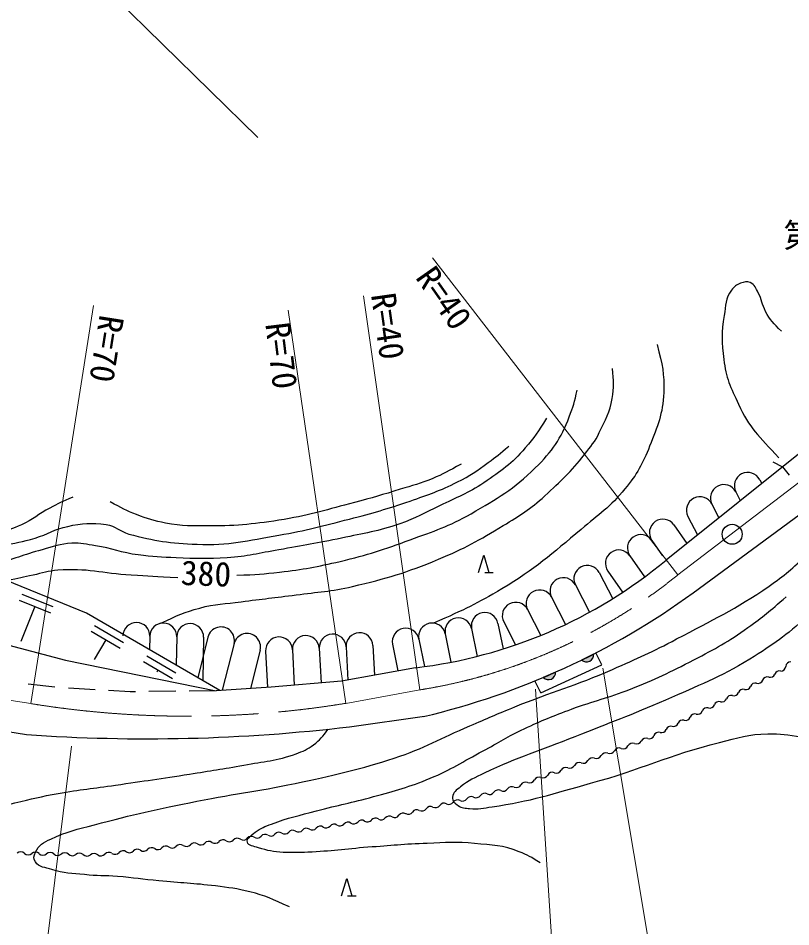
# Model space of a CAD drawing. Units: millimetres, scale not verified. Extents: x 40000 to 680000, y 20000 to 380000.
# Drawn here: x 322120 to 379626, y 248730 to 316391 of the extents above; entities that cross this region are included whole.
import ezdxf
from ezdxf.enums import TextEntityAlignment as Align

# ---------------------------------------------------------------- set-up
doc = ezdxf.new("R2010")
doc.units = ezdxf.units.MM
doc.header["$LTSCALE"] = 1000
doc.linetypes.add('CHAIN', pattern=[18.5, 12, -1.5, 3.5, -1.5])
for name, color, linetype, lineweight in [('M-BGD', 7, 'Continuous', 25), ('M-BGD-HTXT', 7, 'Continuous', 13), ('M-BMK', 2, 'CHAIN', 13), ('M-BMK-SRVR', 3, 'Continuous', 25), ('M-STR-HTXT', 7, 'Continuous', 13)]:
    doc.layers.add(name, color=color, linetype=linetype, lineweight=lineweight)
doc.styles.add('@ＭＳ ゴシック', font='')
doc.styles.add('ＭＳ ゴシック', font='')
doc.styles.get('@ＭＳ ゴシック').set_extended_font_data('@MS Gothic')
doc.styles.get('ＭＳ ゴシック').set_extended_font_data('MS Gothic')

msp = doc.modelspace()

# ---------------------------------------------------------------- hatches: boundary and pattern name
at = {"layer": 'M-BGD'}
for points in [[(364055, 268598, 0.7), (364950, 269045)], [(361204, 267300, 0.7), (362122, 267698)]]:
    msp.add_hatch(color=256, dxfattribs=at).paths.add_polyline_path(points)

# ---------------------------------------------------------------- linework, layer by layer
for p, q in [((328567, 318671), (339952, 307496)), ((382110, 285474), (370348, 276039)), ((378292, 283351), (379019, 282995)), ((379019, 282995), (379506, 282360)), ((372363, 273600), (384463, 282524)), ((377313, 282025), (377457, 281742)), ((375532, 281115), (375864, 280464)), ((373751, 280205), (374271, 279186)), ((327214, 272097), (310048, 279028)), ((371970, 279295), (372678, 277908)), ((370924, 278653), (371888, 277274)), ((369285, 277508), (370086, 276360)), ((356393, 275124), (356777, 276404)), ((356777, 276404), (357161, 275124)), ((367645, 276363), (368748, 274783)), ((356841, 275124), (357481, 275124)), ((365370, 275103), (366368, 273165)), ((366005, 275217), (367108, 273638)), ((363592, 274186), (364639, 272155)), ((322385, 273507), (324703, 272571)), ((307582, 273347), (325635, 268598)), ((322197, 273044), (324515, 272108)), ((361814, 273270), (362858, 271245)), ((323356, 272576), (322310, 269985)), ((337117, 266330), (327214, 272097)), ((360037, 272354), (361026, 270435)), ((357831, 271327), (358210, 269419)), ((358259, 271437), (359141, 269725)), ((327557, 270739), (329718, 269481)), ((327809, 271171), (329969, 269913)), ((355869, 270937), (356280, 268871)), ((328638, 270110), (327783, 268643)), ((331918, 270369), (331899, 269368)), ((333918, 270331), (333878, 268216)), ((336246, 270308), (335482, 267282)), ((335917, 270294), (335857, 267064)), ((351946, 270157), (352353, 268107)), ((353907, 270547), (354327, 268434)), ((338186, 269818), (337308, 266342)), ((340125, 269329), (339405, 266479)), ((342534, 269367), (342673, 266725)), ((344531, 269472), (344667, 266893)), ((346529, 269577), (346659, 267108)), ((348526, 269682), (348642, 267468)), ((349984, 269767), (350378, 267784)), ((331698, 268907), (333858, 267649)), ((340537, 269262), (340679, 266557)), ((365568, 268239), (365118, 269133)), ((325635, 268598), (336845, 266312)), ((331446, 268475), (333606, 267217)), ((351698, 268024), (346183, 267021)), ((361024, 266145), (365568, 268239)), ((332526, 267846), (332438, 267694)), ((324856, 266568), (322869, 266793)), ((346183, 267021), (340959, 266581)), ((361024, 266145), (360574, 267039)), ((327850, 266385), (325854, 266504)), ((330459, 266230), (328849, 266326)), ((330846, 266235), (330459, 266230)), ((333845, 266274), (331846, 266248)), ((336845, 266312), (334845, 266286)), ((340959, 266581), (336845, 266312)), ((311593, 264807), (322727, 263047)), ((346787, 263628), (352367, 264405)), ((346192, 251043), (346576, 252323)), ((346576, 252323), (346960, 251043)), ((346640, 251043), (347280, 251043))]:
    msp.add_line(p, q, dxfattribs=at)
for points in [[(364055, 268598, 0.7), (364950, 269045)], [(361204, 267300, 0.7), (362122, 267698)]]:
    msp.add_lwpolyline(points, format="xyb", close=True, dxfattribs=at)
for centre, radius, start, end in [((376422, 281570), 1000, 27.05755, 207.05755), ((374641, 280660), 1000, 27.05755, 207.05755), ((372860, 279750), 1000, 27.05755, 207.05755), ((370104, 278081), 1000, 34.93543, 214.93543), ((368465, 276935), 1000, 34.93543, 214.93543), ((366825, 275790), 1000, 34.93543, 214.93543), ((347510, 303474), 35697, 276.73713, 309.77598), ((364481, 274645), 1000, 27.27237, 207.27237), ((362703, 273728), 1000, 27.27237, 207.27237), ((339446, 318873), 55975, 283.25438, 306.02087), ((360925, 272812), 1000, 27.27237, 207.27237), ((359148, 271895), 1000, 27.27237, 207.27237), ((356850, 271132), 1000, 11.24548, 191.24548), ((330918, 270388), 1000, 358.91908, 178.91908), ((332918, 270350), 1000, 358.91908, 178.91908), ((352927, 270352), 1000, 11.24548, 191.24548), ((354888, 270742), 1000, 11.24548, 191.24548), ((334918, 270312), 1000, 358.91908, 178.91908), ((337216, 270063), 1000, 345.82766, 165.82766), ((350965, 269962), 1000, 11.24548, 191.24548), ((339155, 269574), 1000, 345.82766, 165.82766), ((341536, 269314), 1000, 3.01279, 183.01279), ((343533, 269419), 1000, 3.01279, 183.01279), ((345530, 269524), 1000, 3.01279, 183.01279), ((347527, 269629), 1000, 3.01279, 183.01279), ((378888, 268145), 366, 268.71613, 355.51795), ((379617, 268088), 366, 88.71613, 175.51795), ((377876, 266969), 367, 73.64562, 160.3354), ((378084, 267674), 367, 253.64562, 340.3354), ((378775, 267427), 367, 73.64562, 160.3354), ((376287, 266758), 367, 253.64562, 340.3354), ((376977, 266511), 367, 73.64562, 160.3354), ((377186, 267216), 367, 253.64562, 340.3354), ((375180, 265596), 367, 73.64562, 160.3354), ((375388, 266300), 367, 253.64562, 340.3354), ((376079, 266054), 367, 73.64562, 160.3354), ((373591, 265385), 367, 253.64562, 340.3354), ((374281, 265138), 367, 73.64562, 160.3354), ((374489, 265843), 367, 253.64562, 340.3354), ((372484, 264223), 367, 73.64562, 160.3354), ((372692, 264927), 367, 253.64562, 340.3354), ((373383, 264680), 367, 73.64562, 160.3354), ((370895, 264012), 367, 253.64562, 340.3354), ((371585, 263765), 367, 73.64562, 160.3354), ((371793, 264469), 367, 253.64562, 340.3354), ((331680, 390704), 127971, 265.98863, 276.78), ((369788, 262849), 367, 73.64562, 160.3354), ((369996, 263554), 367, 253.64562, 340.3354), ((370686, 263307), 367, 73.64562, 160.3354), ((368145, 262753), 399, 248.54239, 331.48061), ((368846, 262372), 399, 68.54239, 151.48061), ((369097, 263096), 367, 253.64562, 340.3354), ((366857, 261648), 399, 68.54239, 151.48061), ((367150, 262391), 399, 248.54239, 331.48061), ((367851, 262010), 399, 68.54239, 151.48061), ((364867, 260923), 399, 68.54239, 151.48061), ((365161, 261666), 399, 248.54239, 331.48061), ((365862, 261286), 399, 68.54239, 151.48061), ((366156, 262029), 399, 248.54239, 331.48061), ((362878, 260199), 399, 68.54239, 151.48061), ((363172, 260942), 399, 248.54239, 331.48061), ((363873, 260561), 399, 68.54239, 151.48061), ((364166, 261304), 399, 248.54239, 331.48061), ((360888, 259474), 399, 68.54239, 151.48061), ((361182, 260217), 399, 248.54239, 331.48061), ((361883, 259836), 399, 68.54239, 151.48061), ((362177, 260580), 399, 248.54239, 331.48061), ((358861, 258782), 386, 61.49182, 145.8508), ((359193, 259493), 399, 248.54239, 331.48061), ((359894, 259112), 399, 68.54239, 151.48061), ((360187, 259855), 399, 248.54239, 331.48061), ((356202, 258724), 386, 241.49182, 325.8508), ((356841, 258290), 386, 61.49182, 145.8508), ((357212, 258970), 386, 241.49182, 325.8508), ((357851, 258536), 386, 61.49182, 145.8508), ((358221, 259215), 386, 241.49182, 325.8508), ((353812, 257554), 386, 61.49182, 145.8508), ((354182, 258233), 386, 241.49182, 325.8508), ((354822, 257799), 386, 61.49182, 145.8508), ((355192, 258478), 386, 241.49182, 325.8508), ((355831, 258045), 386, 61.49182, 145.8508), ((350783, 256817), 386, 61.49182, 145.8508), ((351153, 257496), 386, 241.49182, 325.8508), ((351792, 257062), 386, 61.49182, 145.8508), ((352163, 257742), 386, 241.49182, 325.8508), ((352802, 257308), 386, 61.49182, 145.8508), ((353173, 257987), 386, 241.49182, 325.8508), ((346661, 256138), 386, 56.12849, 140.56743), ((347093, 256779), 386, 236.12849, 320.56743), ((347688, 256289), 386, 56.12849, 140.56743), ((348120, 256930), 386, 236.12849, 320.56743), ((348715, 256440), 386, 56.12849, 140.56743), ((349147, 257080), 386, 236.12849, 320.56743), ((349742, 256591), 386, 56.12849, 140.56743), ((350143, 257250), 386, 241.49182, 325.8508), ((341526, 255385), 386, 56.12849, 140.56743), ((341957, 256025), 386, 236.12849, 320.56743), ((342553, 255536), 386, 56.12849, 140.56743), ((342984, 256176), 386, 236.12849, 320.56743), ((343580, 255686), 386, 56.12849, 140.56743), ((344011, 256327), 386, 236.12849, 320.56743), ((344607, 255837), 386, 56.12849, 140.56743), ((345039, 256477), 386, 236.12849, 320.56743), ((345634, 255988), 386, 56.12849, 140.56743), ((346066, 256628), 386, 236.12849, 320.56743), ((336303, 254687), 406, 55.15499, 137.37997), ((337365, 254803), 406, 55.15499, 137.37997), ((337831, 255469), 406, 235.15499, 317.37997), ((338427, 254920), 406, 55.15499, 137.37997), ((338876, 255573), 386, 236.12849, 320.56743), ((339471, 255083), 386, 56.12849, 140.56743), ((339903, 255724), 386, 236.12849, 320.56743), ((340498, 255234), 386, 56.12849, 140.56743), ((340930, 255874), 386, 236.12849, 320.56743), ((330992, 254103), 406, 55.15499, 137.37997), ((331457, 254769), 406, 235.15499, 317.37997), ((332054, 254220), 406, 55.15499, 137.37997), ((332519, 254886), 406, 235.15499, 317.37997), ((333116, 254337), 406, 55.15499, 137.37997), ((333581, 255002), 406, 235.15499, 317.37997), ((334178, 254453), 406, 55.15499, 137.37997), ((334644, 255119), 406, 235.15499, 317.37997), ((335241, 254570), 406, 55.15499, 137.37997), ((335706, 255236), 406, 235.15499, 317.37997), ((336768, 255352), 406, 235.15499, 317.37997), ((322308, 253887), 420, 48.42296, 129.15645), ((322868, 254516), 420, 228.42296, 309.15645), ((323398, 253864), 420, 48.42296, 129.15645), ((323958, 254492), 420, 228.42296, 309.15645), ((324488, 253841), 420, 48.42296, 129.15645), ((325047, 254469), 420, 228.42296, 309.15645), ((325578, 253818), 420, 48.42296, 129.15645), ((326137, 254446), 420, 228.42296, 309.15645), ((326668, 253795), 420, 48.42296, 129.15645), ((327227, 254423), 420, 228.42296, 309.15645), ((327758, 253772), 420, 48.42296, 129.15645), ((328270, 254419), 406, 235.15499, 317.37997), ((328867, 253870), 406, 55.15499, 137.37997), ((329332, 254536), 406, 235.15499, 317.37997), ((329929, 253987), 406, 55.15499, 137.37997), ((330395, 254652), 406, 235.15499, 317.37997)]:
    msp.add_arc(centre, radius, start, end, dxfattribs=at)
for points, knots in [([(378922, 293079), (378339, 293685), (378098, 293906), (377749, 294553), (377471, 295067), (377481, 295431), (377203, 295945), (377022, 296279), (376945, 296545), (376602, 296709), (376352, 296828), (376156, 296745), (375893, 296654), (375577, 296545), (375417, 296399), (375211, 296136), (374738, 295533), (374798, 295007), (374665, 294253), (374442, 292993), (374491, 292249), (374638, 290978), (374794, 289618), (375150, 288888), (375729, 287649), (376554, 285883), (377227, 285281), (378731, 283664)], [0, 0, 0, 0, 1, 1, 1, 2, 2, 2, 3, 3, 3, 4, 4, 4, 5, 5, 5, 6, 6, 6, 7, 7, 7, 8, 8, 8, 9, 9, 9, 9]), ([(369672, 292081), (370075, 290570), (370215, 289923), (370164, 288520), (370105, 286910), (369711, 286028), (369120, 284529), (368592, 283189), (368194, 282447), (367278, 281336), (366177, 280000), (365352, 279437), (364023, 278327), (361815, 276482), (360602, 275377), (358129, 273906), (356215, 272768), (355451, 272393), (353035, 271346)], [0, 0, 0, 0, 1, 1, 1, 2, 2, 2, 3, 3, 3, 4, 4, 4, 5, 5, 5, 6, 6, 6, 6]), ([(332740, 271334), (334016, 271943), (334458, 272153), (335628, 272467), (336805, 272782), (337505, 272764), (338712, 272931), (340308, 273152), (341208, 273233), (342805, 273449), (344450, 273672), (345393, 273696), (347008, 274077), (349554, 274677), (350979, 275090), (353394, 276096), (355357, 276914), (356410, 277498), (358224, 278607), (359489, 279380), (360215, 279817), (361308, 280817), (362541, 281945), (363236, 282591), (364270, 283903), (364748, 284508), (365041, 284844), (365374, 285539), (365833, 286493), (366162, 287031), (366329, 288077), (366468, 288940), (366452, 289334), (366357, 290314)], [0, 0, 0, 0, 1, 1, 1, 2, 2, 2, 3, 3, 3, 4, 4, 4, 5, 5, 5, 6, 6, 6, 7, 7, 7, 8, 8, 8, 9, 9, 9, 10, 10, 10, 11, 11, 11, 11]), ([(338396, 274908), (339903, 274970), (340340, 275006), (341580, 275144), (343359, 275342), (344350, 275532), (346092, 275945), (348161, 276435), (349303, 276800), (351295, 277546), (353099, 278221), (354159, 278527), (355825, 279492), (357813, 280644), (358973, 281301), (360610, 282913), (361881, 284164), (362507, 285047), (363139, 286715), (363425, 287470), (363547, 287793), (363721, 288698)], [0, 0, 0, 0, 1, 1, 1, 2, 2, 2, 3, 3, 3, 4, 4, 4, 5, 5, 5, 6, 6, 6, 7, 7, 7, 7]), ([(361444, 286603), (360810, 285549), (360554, 285198), (359862, 284392), (358836, 283199), (358079, 282685), (356778, 281800), (355575, 280982), (354782, 280720), (353476, 280081), (352340, 279525), (351722, 279160), (350528, 278743), (348881, 278169), (347895, 278046), (346189, 277679), (344376, 277289), (343350, 277120), (341523, 276806), (340023, 276548), (339193, 276305), (337675, 276205), (336196, 276108), (335362, 276150), (333881, 276205), (332770, 276247), (332146, 276282), (331043, 276424), (329789, 276585), (329128, 276912), (327878, 277106), (327189, 277213), (326799, 277338), (326104, 277297), (325221, 277245), (324748, 277034), (323893, 276806), (322506, 276435), (321768, 276084), (320373, 275741), (319830, 275608), (319647, 275560), (318979, 275422)], [0, 0, 0, 0, 1, 1, 1, 2, 2, 2, 3, 3, 3, 4, 4, 4, 5, 5, 5, 6, 6, 6, 7, 7, 7, 8, 8, 8, 9, 9, 9, 10, 10, 10, 11, 11, 11, 12, 12, 12, 13, 13, 13, 14, 14, 14, 14]), ([(320782, 277106), (322007, 277325), (322379, 277390), (323375, 277679), (324343, 277961), (324819, 278336), (325804, 278552), (326898, 278793), (327556, 278820), (328669, 278689), (329381, 278605), (329669, 278167), (330361, 277979), (332296, 277455), (333434, 277301), (335437, 277215), (337827, 277113), (339165, 277496), (341523, 277897), (343603, 278251), (344747, 278570), (346790, 279098), (348566, 279557), (349556, 279843), (351293, 280435), (352696, 280914), (353483, 281199), (354813, 281854), (355762, 282323), (356252, 282674), (357105, 283301), (357722, 283755), (357936, 283925), (358634, 284529)], [0, 0, 0, 0, 1, 1, 1, 2, 2, 2, 3, 3, 3, 4, 4, 4, 5, 5, 5, 6, 6, 6, 7, 7, 7, 8, 8, 8, 9, 9, 9, 10, 10, 10, 11, 11, 11, 11]), ([(355086, 283192), (354106, 282636), (353800, 282465), (352930, 282100), (352029, 281722), (351490, 281596), (350556, 281309), (349230, 280901), (348486, 280676), (347144, 280326), (345108, 279795), (343981, 279414), (341905, 279071), (339761, 278717), (338537, 278587), (336365, 278580), (335083, 278576), (334349, 278554), (333090, 278798), (332229, 278965), (331752, 279109), (330934, 279426), (330138, 279734), (329854, 279890), (328969, 280381)], [0, 0, 0, 0, 1, 1, 1, 2, 2, 2, 3, 3, 3, 4, 4, 4, 5, 5, 5, 6, 6, 6, 7, 7, 7, 8, 8, 8, 8]), ([(326186, 280736), (325360, 280373), (325125, 280262), (324466, 279917), (323619, 279474), (323244, 279038), (322365, 278662), (321665, 278361), (321372, 278273), (320509, 278061)], [0, 0, 0, 0, 1, 1, 1, 2, 2, 2, 3, 3, 3, 3]), ([(342310, 250217), (340990, 250814), (340556, 251030), (339363, 251336), (338378, 251588), (337806, 251647), (336798, 251772), (335162, 251976), (334235, 251993), (332595, 252154), (331389, 252273), (330718, 252381), (329511, 252482), (328554, 252561), (328009, 252506), (327055, 252618), (326101, 252731), (325538, 252699), (324626, 253000), (324124, 253167), (323689, 253132), (323398, 253573), (323245, 253805), (323279, 254033), (323398, 254284), (323651, 254816), (324010, 255016), (324544, 255265), (325753, 255831), (326502, 255984), (327792, 256330), (330739, 257119), (332415, 257470), (335406, 258076), (338475, 258699), (340234, 258850), (343293, 259523), (345982, 260114), (347497, 260443), (350115, 261297), (352385, 262037), (353539, 262764), (355737, 263698), (357047, 264255), (357776, 264579), (359094, 265117), (361905, 266264), (363575, 266673), (366353, 267901), (368241, 268735), (369309, 269190), (371128, 270166), (373855, 271629), (375458, 272341), (378006, 274096), (379171, 274898), (379778, 275425), (380789, 276415), (381337, 276952), (381639, 277288), (381990, 277971), (382266, 278509), (382365, 278909), (382236, 279499), (382145, 279911), (382040, 280115), (381784, 280481)], [0, 0, 0, 0, 1, 1, 1, 2, 2, 2, 3, 3, 3, 4, 4, 4, 5, 5, 5, 6, 6, 6, 7, 7, 7, 8, 8, 8, 9, 9, 9, 10, 10, 10, 11, 11, 11, 12, 12, 12, 13, 13, 13, 14, 14, 14, 15, 15, 15, 16, 16, 16, 17, 17, 17, 18, 18, 18, 19, 19, 19, 20, 20, 20, 21, 21, 21, 22, 22, 22, 22]), ([(388470, 279477), (387062, 278226), (386688, 277868), (385578, 276803), (383631, 274933), (382789, 273635), (380802, 271809), (379287, 270417), (378324, 269749), (376572, 268670), (374250, 267240), (372790, 266716), (370295, 265614), (367697, 264466), (366190, 263945), (363555, 262885), (360923, 261826), (359378, 261395), (356814, 260183), (356088, 259840), (355676, 259635), (355040, 259146), (354739, 258915), (354485, 258759), (354440, 258382), (354404, 258085), (354637, 257933), (354876, 257754), (355150, 257550), (355384, 257583), (355722, 257536), (356368, 257446), (356741, 257582), (357387, 257672), (360306, 258079), (361886, 258638), (364728, 259419), (368512, 260458), (370497, 261508), (374307, 262448), (375695, 262791), (376479, 263097), (377909, 263103), (378905, 263107), (379321, 263067), (380447, 262857)], [0, 0, 0, 0, 1, 1, 1, 2, 2, 2, 3, 3, 3, 4, 4, 4, 5, 5, 5, 6, 6, 6, 7, 7, 7, 8, 8, 8, 9, 9, 9, 10, 10, 10, 11, 11, 11, 12, 12, 12, 13, 13, 13, 14, 14, 14, 15, 15, 15, 15]), ([(334013, 274716), (332315, 274809), (331885, 274834), (330520, 274917), (328395, 275045), (327203, 275455), (325081, 275280), (324344, 275220), (323948, 275065), (323225, 274917), (322461, 274760), (322218, 274705), (321273, 274495)], [0, 0, 0, 0, 1, 1, 1, 2, 2, 2, 3, 3, 3, 4, 4, 4, 4]), ([(360963, 253505), (360307, 253935), (360040, 254057), (359407, 254324), (358194, 254835), (357400, 254789), (356092, 254938), (354725, 255094), (353946, 254982), (352571, 254938), (350842, 254883), (349876, 254781), (348150, 254651), (346406, 254521), (345435, 254359), (343688, 254283), (342972, 254252), (342568, 254238), (341852, 254277), (341116, 254317), (340697, 254393), (339997, 254623), (339658, 254733), (339258, 254757), (339178, 255023), (339095, 255299), (339464, 255548), (339760, 255769), (340189, 256087), (340480, 256199), (340979, 256387), (342254, 256869), (343010, 257019), (344327, 257370), (345976, 257809), (346924, 257960), (348566, 258425), (350233, 258897), (351184, 259131), (352787, 259790), (354386, 260447), (355188, 261019), (356716, 261827), (357922, 262465), (358559, 262897), (359791, 263483), (361132, 264121), (361912, 264418), (363302, 264938), (364997, 265573), (366006, 265761), (367687, 266430), (369578, 267183), (370616, 267668), (372417, 268613), (374037, 269464), (374952, 269948), (376438, 271015), (377595, 271846), (378001, 272178), (379276, 273307)], [0, 0, 0, 0, 1, 1, 1, 2, 2, 2, 3, 3, 3, 4, 4, 4, 5, 5, 5, 6, 6, 6, 7, 7, 7, 8, 8, 8, 9, 9, 9, 10, 10, 10, 11, 11, 11, 12, 12, 12, 13, 13, 13, 14, 14, 14, 15, 15, 15, 16, 16, 16, 17, 17, 17, 18, 18, 18, 19, 19, 19, 20, 20, 20, 20]), ([(303010, 255043), (302454, 255487), (302288, 255616), (301864, 256025), (301491, 256384), (301262, 256573), (300954, 256989), (300703, 257328), (300593, 257539), (300372, 257899), (300301, 258014), (300163, 258119), (300199, 258199), (300322, 258480), (300936, 258336), (301409, 258299), (302333, 258227), (302841, 258100), (303756, 257953), (305386, 257693), (306293, 257511), (307922, 257244), (309172, 257039), (309863, 256846), (311124, 256735), (312463, 256617), (313221, 256601), (314563, 256662), (316162, 256735), (317065, 256802), (318638, 257098), (319924, 257341), (320605, 257645), (321877, 257953), (323128, 258257), (323829, 258435), (325097, 258663), (326758, 258961), (327703, 259036), (329372, 259282), (331519, 259597), (332724, 259761), (334867, 260100), (336446, 260351), (337332, 260485), (338906, 260773), (340436, 261054), (341337, 261078), (342799, 261610), (343334, 261805), (343632, 261946), (344091, 262284), (344594, 262654), (344760, 262885), (345188, 263448)], [0, 0, 0, 0, 1, 1, 1, 2, 2, 2, 3, 3, 3, 4, 4, 4, 5, 5, 5, 6, 6, 6, 7, 7, 7, 8, 8, 8, 9, 9, 9, 10, 10, 10, 11, 11, 11, 12, 12, 12, 13, 13, 13, 14, 14, 14, 15, 15, 15, 16, 16, 16, 17, 17, 17, 18, 18, 18, 18])]:
    msp.add_open_spline(points, degree=3, knots=knots, dxfattribs=at)
at = {"layer": 'M-BGD-HTXT'}
for p, q in [((352950, 298548), (371207, 274929)), ((352009, 266373), (347833, 295724)), ((323067, 265350), (327734, 294987)), ((342225, 294659), (346495, 265370))]:
    msp.add_line(p, q, dxfattribs=at)
at = {"layer": 'M-BMK'}
for p, q in [((371207, 274929), (383250, 284114)), ((311933, 267110), (323067, 265350)), ((346495, 265370), (352009, 266373))]:
    msp.add_line(p, q, dxfattribs=at)
for centre, radius, start, end in [((345614, 306538), 40671, 279.04673, 308.99515), ((334718, 337263), 72850, 260.79719, 279.30299)]:
    msp.add_arc(centre, radius, start, end, dxfattribs=at)
at = {"layer": 'M-BMK-SRVR'}
msp.add_circle((375261, 277958), 745, dxfattribs=at)
at = {"layer": 'M-STR-HTXT'}
for p, q in [((370937, 236227), (365637, 268002)), ((360621, 266417), (362607, 235714)), ((322903, 236634), (326096, 262177))]:
    msp.add_line(p, q, dxfattribs=at)

# ---------------------------------------------------------------- texts
at = {"layer": 'M-BGD', "style": 'ＭＳ ゴシック'}
msp.add_text('第八白須橋', height=1833, dxfattribs=at).set_placement((379088, 298734), align=Align.BOTTOM_LEFT)
msp.add_text('380', height=1833, rotation=357.813, dxfattribs=at).set_placement((334178, 273646), align=Align.BOTTOM_LEFT)
at = {"layer": 'M-BGD-HTXT', "style": '@ＭＳ ゴシック'}
for s, rotation, p in [('R=40', 305.059, (351185, 296760)), ('R=40', 278.099, (347833, 295724)), ('R=70', 261.052, (327650, 294458)), ('R=70', 276.882, (339969, 293567))]:
    msp.add_text(s, height=1833, rotation=rotation, dxfattribs=at).set_placement(p, align=Align.BOTTOM_LEFT)

doc.saveas('drawing.dxf')
